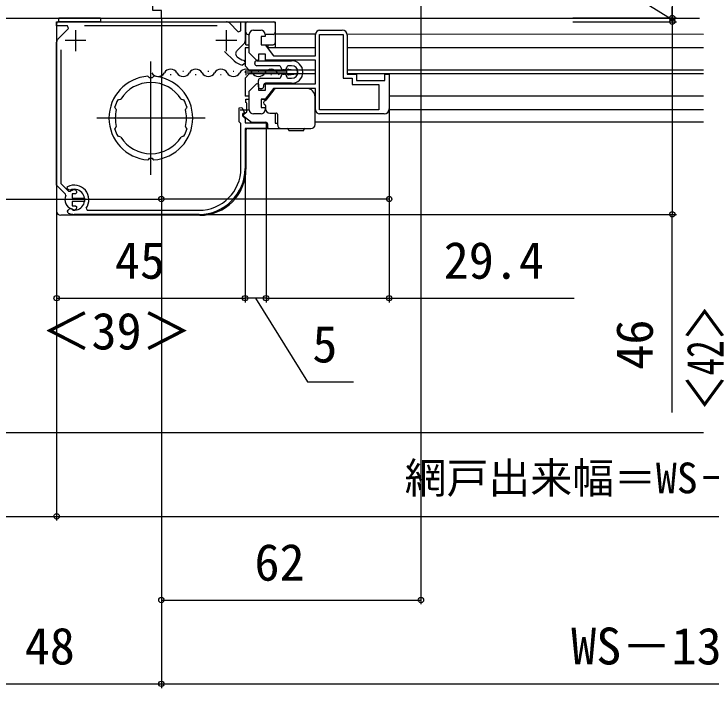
# Model space of a CAD drawing. Units: millimetres, scale not verified. Extents: x -525 to 525, y -783 to 778.
# Drawn here: x -182.2 to -15.7, y -653.7 to -492.7 of the extents above; entities that cross this region are included whole.
import ezdxf
from ezdxf.enums import TextEntityAlignment as Align

# ---------------------------------------------------------------- set-up
doc = ezdxf.new("R2010")
doc.units = ezdxf.units.MM
doc.header["$LTSCALE"] = 4
for name, color, linetype in [('0-2_YKK_11', 7, 'Continuous'), ('0-4_YKK_12', 2, 'Continuous'), ('0-5_YKK_13', 4, 'Continuous'), ('0-7_YKK_D', 6, 'Continuous'), ('0-9_YSS_K', 3, 'Continuous')]:
    doc.layers.add(name, color=color, linetype=linetype)
doc.styles.add('ＭＳ ゴシック', font='')
doc.styles.get('ＭＳ ゴシック').set_extended_font_data('MS Gothic')

msp = doc.modelspace()

# ---------------------------------------------------------------- linework, layer by layer
at = {"layer": '0-2_YKK_11'}
for p, q in [((-133.666, -495.6), (-165.335, -495.6)), ((-167.501, -496.6), (-167.501, -501.6)), ((-131.501, -496.6), (-131.501, -501.6)), ((-125.001, -496.6), (-123.201, -496.6)), ((-109.201, -496.6), (-103.801, -496.6)), ((-165.001, -499.1), (-170.001, -499.1)), ((-129.001, -499.1), (-134.001, -499.1)), ((-127.294, -499.842), (-128.963, -501.511)), ((-123.201, -516.6), (-125.001, -516.6)), ((-93.801, -516.6), (-109.201, -516.6)), ((-141.248, -519.634), (-141.074, -519.982)), ((-150.215, -527.574), (-150.001, -527.385)), ((-150.001, -527.385), (-149.795, -527.195)), ((-168.32, -534.91), (-168.193, -534.845)), ((-168.193, -539.354), (-168.32, -539.289)), ((-168.233, -539.479), (-168.027, -539.589)), ((-138.001, -540.6), (-167.801, -540.6))]:
    msp.add_line(p, q, dxfattribs=at)
for points in [[(-211, -493.7), (-147, -493.7), (-147, -491.9), (-149, -491.9), (-149, -483.7), (-152.3, -483.7)], [(-171.708, -498.781), (-169.173, -496.246), (-169.441, -495.6), (-172.001, -495.6), (-172.001, -494.6), (-131.465, -494.6)], [(-130.758, -494.892), (-128.618, -497.032), (-128.001, -496.777), (-128.001, -494.6), (-127.001, -494.6), (-127.001, -499.135)], [(-126.001, -515.6), (-126.001, -511.175), (-124.171, -509.346), (-123.801, -509.499), (-123.801, -510.9), (-122.101, -510.9), (-122.101, -509.4), (-110.201, -509.4), (-110.201, -503.8), (-122.101, -503.8), (-122.101, -502.3), (-123.801, -502.3), (-123.801, -503.7), (-124.171, -503.853), (-126.001, -502.024), (-126.001, -497.6)], [(-122.201, -497.6), (-122.201, -498.1), (-123.201, -498.1), (-123.201, -500.1), (-122.201, -500.1), (-120.201, -502.7), (-110.201, -502.7), (-110.201, -497.6)], [(-102.601, -497.8), (-102.601, -507.1), (-100.401, -507.1), (-100.401, -508.6), (-93.601, -508.6), (-93.601, -507.1), (-92.601, -507.1), (-92.601, -515.4)], [(-169.811, -536.088), (-169.866, -535.741), (-172.001, -533.607), (-172.001, -499.488)], [(-171.001, -501.265), (-171.001, -533.192), (-169.159, -535.034), (-168.812, -535.09)], [(-129.627, -503.942), (-129.644, -503.926), (-131.89, -501.68)], [(-127.379, -503.791), (-127.001, -504.276), (-127.001, -504.482), (-127.617, -504.968)], [(-149.795, -508.004), (-150.001, -507.814), (-150.215, -507.625)], [(-148.787, -507.625), (-149.001, -507.814), (-149.206, -508.004)], [(-110.201, -515.6), (-110.201, -510.5), (-120.201, -510.5), (-122.201, -513.1), (-123.201, -513.1), (-123.201, -515.1), (-122.201, -515.1), (-122.201, -515.6)], [(-157.382, -513.254), (-157.129, -513.167), (-157.068, -513.192), (-156.697, -513.076)], [(-142.305, -513.076), (-141.933, -513.192), (-141.873, -513.167), (-141.619, -513.254)], [(-157.754, -515.565), (-157.928, -515.217), (-157.989, -515.192), (-158.102, -514.949)], [(-140.9, -514.949), (-141.013, -515.192), (-141.074, -515.217), (-141.248, -515.565)], [(-128.001, -529.6), (-128.001, -518.9), (-128.201, -518.7), (-128.401, -518.5), (-128.401, -515.186), (-127.791, -515.036), (-127.156, -516.254), (-127.601, -516.7), (-127.601, -517.1), (-127.001, -517.7), (-127.001, -518.7), (-122.001, -518.7), (-122.001, -520.1), (-127.001, -520.1), (-127.001, -529.6)], [(-158.102, -520.25), (-157.989, -520.007), (-157.928, -519.982), (-157.754, -519.634)], [(-141.074, -519.982), (-141.013, -520.007), (-140.9, -520.25)], [(-156.697, -522.123), (-157.068, -522.007), (-157.129, -522.032), (-157.382, -521.945)], [(-141.619, -521.945), (-141.873, -522.032), (-141.933, -522.007), (-142.305, -522.123)], [(-149.206, -527.195), (-149.001, -527.385), (-148.787, -527.574)], [(-168.821, -534.817), (-169.155, -534.755), (-169.455, -534.455), (-169.378, -533.975)], [(-167.209, -535.4), (-167.505, -535.65), (-168.301, -535.65), (-168.301, -536.7), (-165.351, -536.7), (-165.351, -537.5), (-168.301, -537.5), (-168.301, -538.55), (-167.505, -538.55), (-167.209, -538.8)], [(-164.947, -539.126), (-164.702, -539.6), (-138.001, -539.6)], [(-169.259, -540.281), (-169.394, -539.859), (-169.219, -539.557)]]:
    msp.add_lwpolyline(points, dxfattribs=at)
msp.add_lwpolyline([(-109.201, -515.6), (-109.201, -497.6), (-103.601, -497.6), (-103.601, -508.1), (-101.401, -508.1), (-101.401, -509.6), (-95.101, -509.6), (-95.101, -515.6)], close=True, dxfattribs=at)
for centre, radius, start, end in [((-131.465, -495.6), 1, 45.00003, 90.00002), ((-125.001, -497.6), 1, 90.00001, 179.99999), ((-123.201, -497.6), 1, 0.00001, 89.99999), ((-109.201, -497.6), 1, 90.00001, 179.99999), ((-103.801, -497.8), 1.2, 0.00001, 89.99999), ((-171.001, -499.488), 1, 135.00003, 180.00002), ((-128.001, -499.135), 1, 315.00003, 0.00002), ((-128.255, -502.218), 1, 134.99998, 227.55575), ((-126.501, -500.3), 4.8, 229.35522, 256.55227), ((-126.501, -500.3), 3.6, 227.55576, 255.88303), ((-149.501, -517.6), 10, 94.09604, 265.90396), ((-149.501, -517.6), 10, 274.09604, 85.90396), ((-149.501, -517.6), 8.5, 32.15412, 147.84588), ((-149.501, -517.599), 9.6, 88.24271, 91.75729), ((-149.501, -517.599), 9, 151.12995, 162.87008), ((-149.501, -517.599), 9, 17.12992, 28.87005), ((-149.501, -517.6), 8.5, 166.15413, 193.84587), ((-149.501, -517.6), 8.5, 346.15413, 13.84587), ((-125.001, -515.6), 1, 180.00001, 269.99999), ((-123.201, -515.6), 1, 270.00001, 359.99999), ((-109.201, -515.6), 1, 180.00001, 269.99999), ((-93.801, -515.4), 1.2, 270.00001, 359.99999), ((-149.501, -517.6), 9, 197.12993, 208.87006), ((-149.501, -517.6), 9, 331.12994, 342.87007), ((-149.501, -517.6), 8.5, 212.15412, 327.84588), ((-149.501, -517.6), 9.6, 268.24271, 271.75729), ((-138.001, -529.6), 10, 270.00001, 359.99999), ((-138.001, -529.6), 11, 270.00001, 359.99999), ((-167.801, -537.1), 3.5, 324.62345, 116.79004), ((-167.801, -537.1), 2.5, 264.7993, 114.07517), ((-167.801, -537.1), 2.25, 103.33472, 116.7161), ((-167.801, -535.3), 0.6, 350.40593, 130.80443), ((-167.801, -537.1), 2.25, 153.2839, 256.66525), ((-168.7, -539.857), 0.6, 38.98367, 149.99997), ((-167.801, -538.9), 0.6, 229.19557, 9.59407), ((-167.801, -537.1), 3.5, 245.37938, 270.00001)]:
    msp.add_arc(centre, radius, start, end, dxfattribs=at)
at = {"layer": '0-4_YKK_12'}
for p, q in [((-147.5, -493.7), (-18.5, -493.7)), ((-119.801, -494.599), (-119.801, -500.849)), ((-110.201, -497.599), (-119.801, -497.599)), ((-17.5, -497.6), (-102.618, -497.599)), ((-127.001, -500.849), (-127.001, -505.149)), ((-126.001, -500.849), (-127.001, -500.849)), ((-110.201, -500.849), (-121.624, -500.849)), ((-17.5, -500.85), (-102.601, -500.849)), ((-149.501, -531.133), (-149.501, -504.066)), ((-126.001, -506.149), (-127.001, -505.149)), ((-144.886, -507.179), (-144.686, -507.179)), ((-141.886, -506.419), (-141.686, -506.419)), ((-138.886, -507.179), (-138.686, -507.179)), ((-135.886, -506.419), (-135.686, -506.419)), ((-132.886, -507.179), (-132.686, -507.179)), ((-129.886, -506.419), (-129.686, -506.419)), ((-126.001, -507.049), (-127.001, -508.049)), ((-126.886, -507.179), (-126.686, -507.179)), ((-110.201, -506.149), (-126.001, -506.149)), ((-110.201, -507.049), (-126.001, -507.049)), ((-123.886, -506.419), (-123.686, -506.419)), ((-120.886, -507.179), (-120.686, -507.179)), ((-17.5, -506.15), (-102.601, -506.149)), ((-17.5, -507.049), (-102.468, -507.049)), ((-127.001, -508.049), (-127.001, -512.349)), ((-126.001, -512.349), (-127.001, -512.349)), ((-121.278, -512.349), (-121.624, -512.349)), ((-110.201, -512.349), (-110.304, -512.349)), ((-17.5, -512.35), (-92.601, -512.349)), ((-110.201, -515.599), (-110.299, -515.599)), ((-95.384, -515.599), (-108.917, -515.599)), ((-17.5, -515.6), (-92.618, -515.599)), ((-136.564, -517.6), (-162.438, -517.6)), ((-17.5, -518.6), (-110.299, -518.599))]:
    msp.add_line(p, q, dxfattribs=at)
for centre, start, end in [((-144.786, -507.637), 29.20254, 150.79746), ((-138.786, -507.637), 29.20254, 150.79746), ((-132.786, -507.637), 29.20254, 150.79746), ((-126.786, -507.637), 29.20254, 150.79746), ((-120.786, -507.637), 29.20254, 150.79746), ((-147.786, -505.961), 209.20254, 330.79746), ((-141.786, -505.961), 209.20254, 330.79746), ((-135.786, -505.961), 209.20254, 330.79746), ((-129.786, -505.961), 209.20254, 330.79746), ((-123.786, -505.961), 209.20254, 330.79746), ((-117.786, -505.961), 209.20254, 229.55265)]:
    msp.add_arc(centre, 1.718, start, end, dxfattribs=at)
at = {"layer": '0-5_YKK_13'}
for p, q in [((-172.001, -495.1), (-172.001, -539.8)), ((-171.501, -494.6), (-120.101, -494.6)), ((-126.801, -500.1), (-126.801, -494.9)), ((-126.801, -499.892), (-126.801, -494.9)), ((-119.801, -494.9), (-119.801, -499.6)), ((-126.801, -500.1), (-126.801, -497.6)), ((-126.001, -497.6), (-126.301, -497.6)), ((-126.001, -497.6), (-126.301, -497.6)), ((-126.001, -497.6), (-126.301, -497.6)), ((-120.301, -497.6), (-122.201, -497.6)), ((-120.301, -497.6), (-122.201, -497.6)), ((-120.301, -497.6), (-122.201, -497.6)), ((-126.801, -500.1), (-126.801, -499.461)), ((-126.801, -500.1), (-126.001, -500.1)), ((-122.348, -500.1), (-120.301, -500.1)), ((-121.601, -500.1), (-121.601, -500.85)), ((-124.201, -503.9), (-115.901, -503.9)), ((-123.468, -503.9), (-115.901, -503.9)), ((-124.701, -504.6), (-124.701, -504.4)), ((-118.901, -505.1), (-124.201, -505.1)), ((-116.659, -505.897), (-114.759, -506.164)), ((-115.901, -505.1), (-116.601, -505.1)), ((-117.001, -506.399), (-127.001, -506.399)), ((-117.601, -506.1), (-117.901, -506.1)), ((-117.901, -507.1), (-117.601, -507.1)), ((-117.001, -507.004), (-117.001, -506.194)), ((-116.659, -507.301), (-114.759, -507.034)), ((-114.501, -506.737), (-114.501, -506.461)), ((-123.801, -510.1), (-123.801, -508.6)), ((-123.301, -508.1), (-118.901, -508.1)), ((-115.901, -509.3), (-122.101, -509.3)), ((-116.601, -508.1), (-115.901, -508.1)), ((-123.101, -510.6), (-123.301, -510.6)), ((-122.601, -509.8), (-122.601, -510.1)), ((-120.133, -510.884), (-122.021, -513.3)), ((-112.299, -510.5), (-119.345, -510.5)), ((-121.601, -512.35), (-121.601, -512.762)), ((-110.299, -514.366), (-110.299, -512.5)), ((-126.801, -513.9), (-126.801, -513.1)), ((-126.801, -513.1), (-126.001, -513.1)), ((-126.601, -516.1), (-126.601, -514.1)), ((-122.901, -513.1), (-121.864, -513.1)), ((-110.299, -515.515), (-110.299, -514.366)), ((-128.201, -515.6), (-126.301, -515.6)), ((-128.201, -515.6), (-126.301, -515.6)), ((-128.201, -515.6), (-126.301, -515.6)), ((-126.601, -515.6), (-126.001, -515.6)), ((-122.201, -515.6), (-122.078, -515.6)), ((-122.105, -514.578), (-122.099, -514.641)), ((-122.099, -514.641), (-122.099, -515.4)), ((-110.299, -519.1), (-110.299, -515.515)), ((-127.601, -516.9), (-126.601, -516.1)), ((-127.601, -516.9), (-125.501, -518.6)), ((-121.099, -516.4), (-119.599, -516.4)), ((-119.299, -516.7), (-119.299, -519.1)), ((-125.501, -518.6), (-122.101, -518.6)), ((-121.601, -519.9), (-121.601, -519.1)), ((-126.801, -520.6), (-126.801, -529.8)), ((-126.301, -520.1), (-117.301, -520.1)), ((-118.299, -520.1), (-111.299, -520.1)), ((-116.652, -520.4), (-116.652, -520.3)), ((-116.452, -520.6), (-114.799, -520.6)), ((-114.799, -520.6), (-113.145, -520.6)), ((-112.945, -520.3), (-112.945, -520.4)), ((-137.801, -540.8), (-171.001, -540.8))]:
    msp.add_line(p, q, dxfattribs=at)
msp.add_lwpolyline([(-171.5, -494.6), (-171.5, -493.68), (-161.5, -493.68), (-161.5, -494.6)], close=True, dxfattribs=at)
msp.add_lwpolyline([(-171.5, -494.6), (-171.5, -493.68), (-161.5, -493.68), (-161.5, -494.6)], close=True, dxfattribs=at)
msp.add_lwpolyline([(-171.5, -494.6), (-171.5, -493.68), (-161.5, -493.68), (-161.5, -494.6)], close=True, dxfattribs=at)
msp.add_lwpolyline([(-171.5, -494.6), (-171.5, -493.68), (-161.5, -493.68), (-161.5, -494.6)], close=True, dxfattribs=at)
for points in [[(-127.001, -506.399), (-127.001, -506.799), (-117.001, -506.799)], [(-119.801, -516.4), (-119.801, -518.8), (-119.299, -518.8)]]:
    msp.add_lwpolyline(points, dxfattribs=at)
for centre, radius, start, end in [((-171.501, -495.1), 0.5, 90, 180), ((-126.501, -494.9), 0.3, 90, 180), ((-120.101, -494.9), 0.3, 0, 90), ((-126.301, -497.1), 0.5, 180, 270), ((-120.301, -497.1), 0.5, 270, 0), ((-120.301, -499.6), 0.5, 270, 0), ((-124.201, -504.4), 0.5, 90, 180), ((-115.901, -506.6), 2.7, 0, 90), ((-124.201, -504.6), 0.5, 180, 270), ((-118.901, -505.6), 0.5, 360, 90), ((-117.901, -505.6), 0.5, 180, 270), ((-117.601, -505.6), 0.5, 270, 0), ((-116.601, -505.6), 0.5, 90, 180), ((-116.701, -506.194), 0.3, 82, 180), ((-115.901, -506.6), 1.5, 0, 90), ((-118.901, -507.6), 0.5, 270, 360), ((-117.901, -507.6), 0.5, 90, 180), ((-117.601, -507.6), 0.5, 0, 90), ((-116.601, -507.6), 0.5, 180, 270), ((-116.701, -507.004), 0.3, 180, 278), ((-115.901, -506.6), 2.7, 270, 0), ((-115.901, -506.6), 1.5, 270, 0), ((-114.801, -506.461), 0.3, 0, 82), ((-114.801, -506.737), 0.3, 278, 0), ((-123.301, -508.6), 0.5, 90, 180), ((-122.101, -509.8), 0.5, 90, 180), ((-123.301, -510.1), 0.5, 180, 270), ((-123.101, -510.1), 0.5, 270, 360), ((-119.345, -511.5), 1, 90, 142), ((-112.299, -512.5), 2, 0, 90), ((-126.801, -514.1), 0.2, 0, 90), ((-122.099, -513.9), 0.5, 101.44555, 247.97569), ((-122.399, -514.641), 0.3, 12.23345, 67.97569), ((-122.257, -513.115), 0.3, 281.44555, 322), ((-121.099, -515.4), 1, 180, 270), ((-119.599, -516.7), 0.3, 65.66023, 90), ((-119.599, -516.7), 0.3, 0, 65.66023), ((-122.101, -519.1), 0.5, 0, 90), ((-118.299, -519.1), 1, 180, 270), ((-111.299, -519.1), 1, 270, 0), ((-126.301, -520.6), 0.5, 90, 180), ((-121.401, -519.9), 0.2, 180, 270), ((-116.852, -520.3), 0.2, 0, 90), ((-116.452, -520.4), 0.2, 180, 270), ((-113.145, -520.4), 0.2, 270, 0), ((-112.745, -520.3), 0.2, 90, 180), ((-137.801, -529.8), 11, 270, 0), ((-171.001, -539.8), 1, 180, 270)]:
    msp.add_arc(centre, radius, start, end, dxfattribs=at)
at = {"layer": '0-7_YKK_D'}
for p, q in [((-25, -378.702), (-25, -493.702)), ((-85, -479.7), (-85, -633.701)), ((-25, -493.699), (-25, -491.149)), ((-147, -493.8), (-147, -537.942)), ((-147, -494.2), (-147, -633.701)), ((-147, -494.2), (-147, -653.701)), ((-147, -494.2), (-147, -653.701)), ((-48.748, -493.699), (-24, -493.699)), ((-48.748, -493.702), (-24, -493.702)), ((-25, -493.699), (-25, -494.6)), ((-25, -493.699), (-25, -494.6)), ((-48.748, -494.6), (-24, -494.6)), ((-48.748, -494.6), (-24, -494.6)), ((-25, -494.6), (-25, -540.6)), ((-25, -494.6), (-25, -497.15)), ((-92.601, -515.499), (-92.601, -561.6)), ((-92.601, -515.499), (-92.601, -537.942)), ((-122.001, -519.9), (-122.001, -561.6)), ((-122.001, -520.8), (-122.001, -561.6)), ((-127.001, -530.6), (-127.001, -561.6)), ((-127.001, -530.8), (-127.001, -561.6)), ((-172.001, -534.482), (-172.001, -613.7)), ((-172.001, -534.482), (-172.001, -613.7)), ((-172.001, -534.482), (-172.001, -561.6)), ((-252.293, -536.942), (-147, -536.942)), ((-92.601, -536.942), (-147, -536.942)), ((-137.001, -540.6), (-24, -540.6)), ((-25, -587.919), (-25, -540.6)), ((-172.001, -560.6), (-127.001, -560.6)), ((-122.001, -560.6), (-127.001, -560.6)), ((-214.999, -612.7), (-172.001, -612.7)), ((-172.001, -612.7), (129.999, -612.7)), ((-147, -632.701), (-85, -632.701)), ((-195, -652.701), (-147, -652.701)), ((-147, -652.701), (115, -652.701))]:
    msp.add_line(p, q, dxfattribs=at)
for points in [[(-25, -494.149), (-45, -481.689), (-45, -458.257)], [(-124.501, -560.6), (-112.061, -580.6), (-101.106, -580.6)], [(-122.001, -560.6), (-92.601, -560.6), (-48.39, -560.6)]]:
    msp.add_lwpolyline(points, dxfattribs=at)
for centre in [(-25, -493.699), (-25, -493.702), (-25, -494.6), (-25, -494.6), (-147, -536.942), (-92.601, -536.942), (-25, -540.6), (-172.001, -560.6), (-127.001, -560.6), (-127.001, -560.6), (-122.001, -560.6), (-122.001, -560.6), (-92.601, -560.6), (-172.001, -612.7), (-172.001, -612.7), (-147, -632.701), (-85, -632.701), (-147, -652.701), (-147, -652.701)]:
    msp.add_circle(centre, 0.637, dxfattribs=at)
at = {"layer": '0-9_YSS_K'}
msp.add_line((-215.003, -592.7), (-17.5, -592.7), dxfattribs=at)

# ---------------------------------------------------------------- texts
at = {"layer": '0-7_YKK_D', "style": 'ＭＳ ゴシック'}
for s, height, p in [('45', 8.798, (-158.092, -558.6)), ('29.4', 8.798, (-79.571, -558.6)), ('＜39＞', 8.798, (-175.683, -575.486)), ('5', 8.798, (-110.947, -578.6)), ('網戸出来幅＝WS－96', 7.331, (-88.899, -609.393)), ('62', 8.798, (-124.761, -630.701)), ('WS－136', 8.798, (-49.136, -650.701)), ('48', 8.798, (-179.625, -650.701))]:
    msp.add_text(s, height=height, dxfattribs=at).set_placement(p, align=Align.BOTTOM_LEFT)
at = {"layer": '0-7_YKK_D', "style": 'ＭＳ ゴシック', "width": 0.7}
msp.add_text('＜42＞', height=8.798, rotation=90, dxfattribs=at).set_placement((-10.113, -587.446), align=Align.BOTTOM_LEFT)
at = {"layer": '0-7_YKK_D', "style": 'ＭＳ ゴシック'}
msp.add_text('46', height=8.798, rotation=90, dxfattribs=at).set_placement((-27, -577.675), align=Align.BOTTOM_LEFT)

doc.saveas('drawing.dxf')
